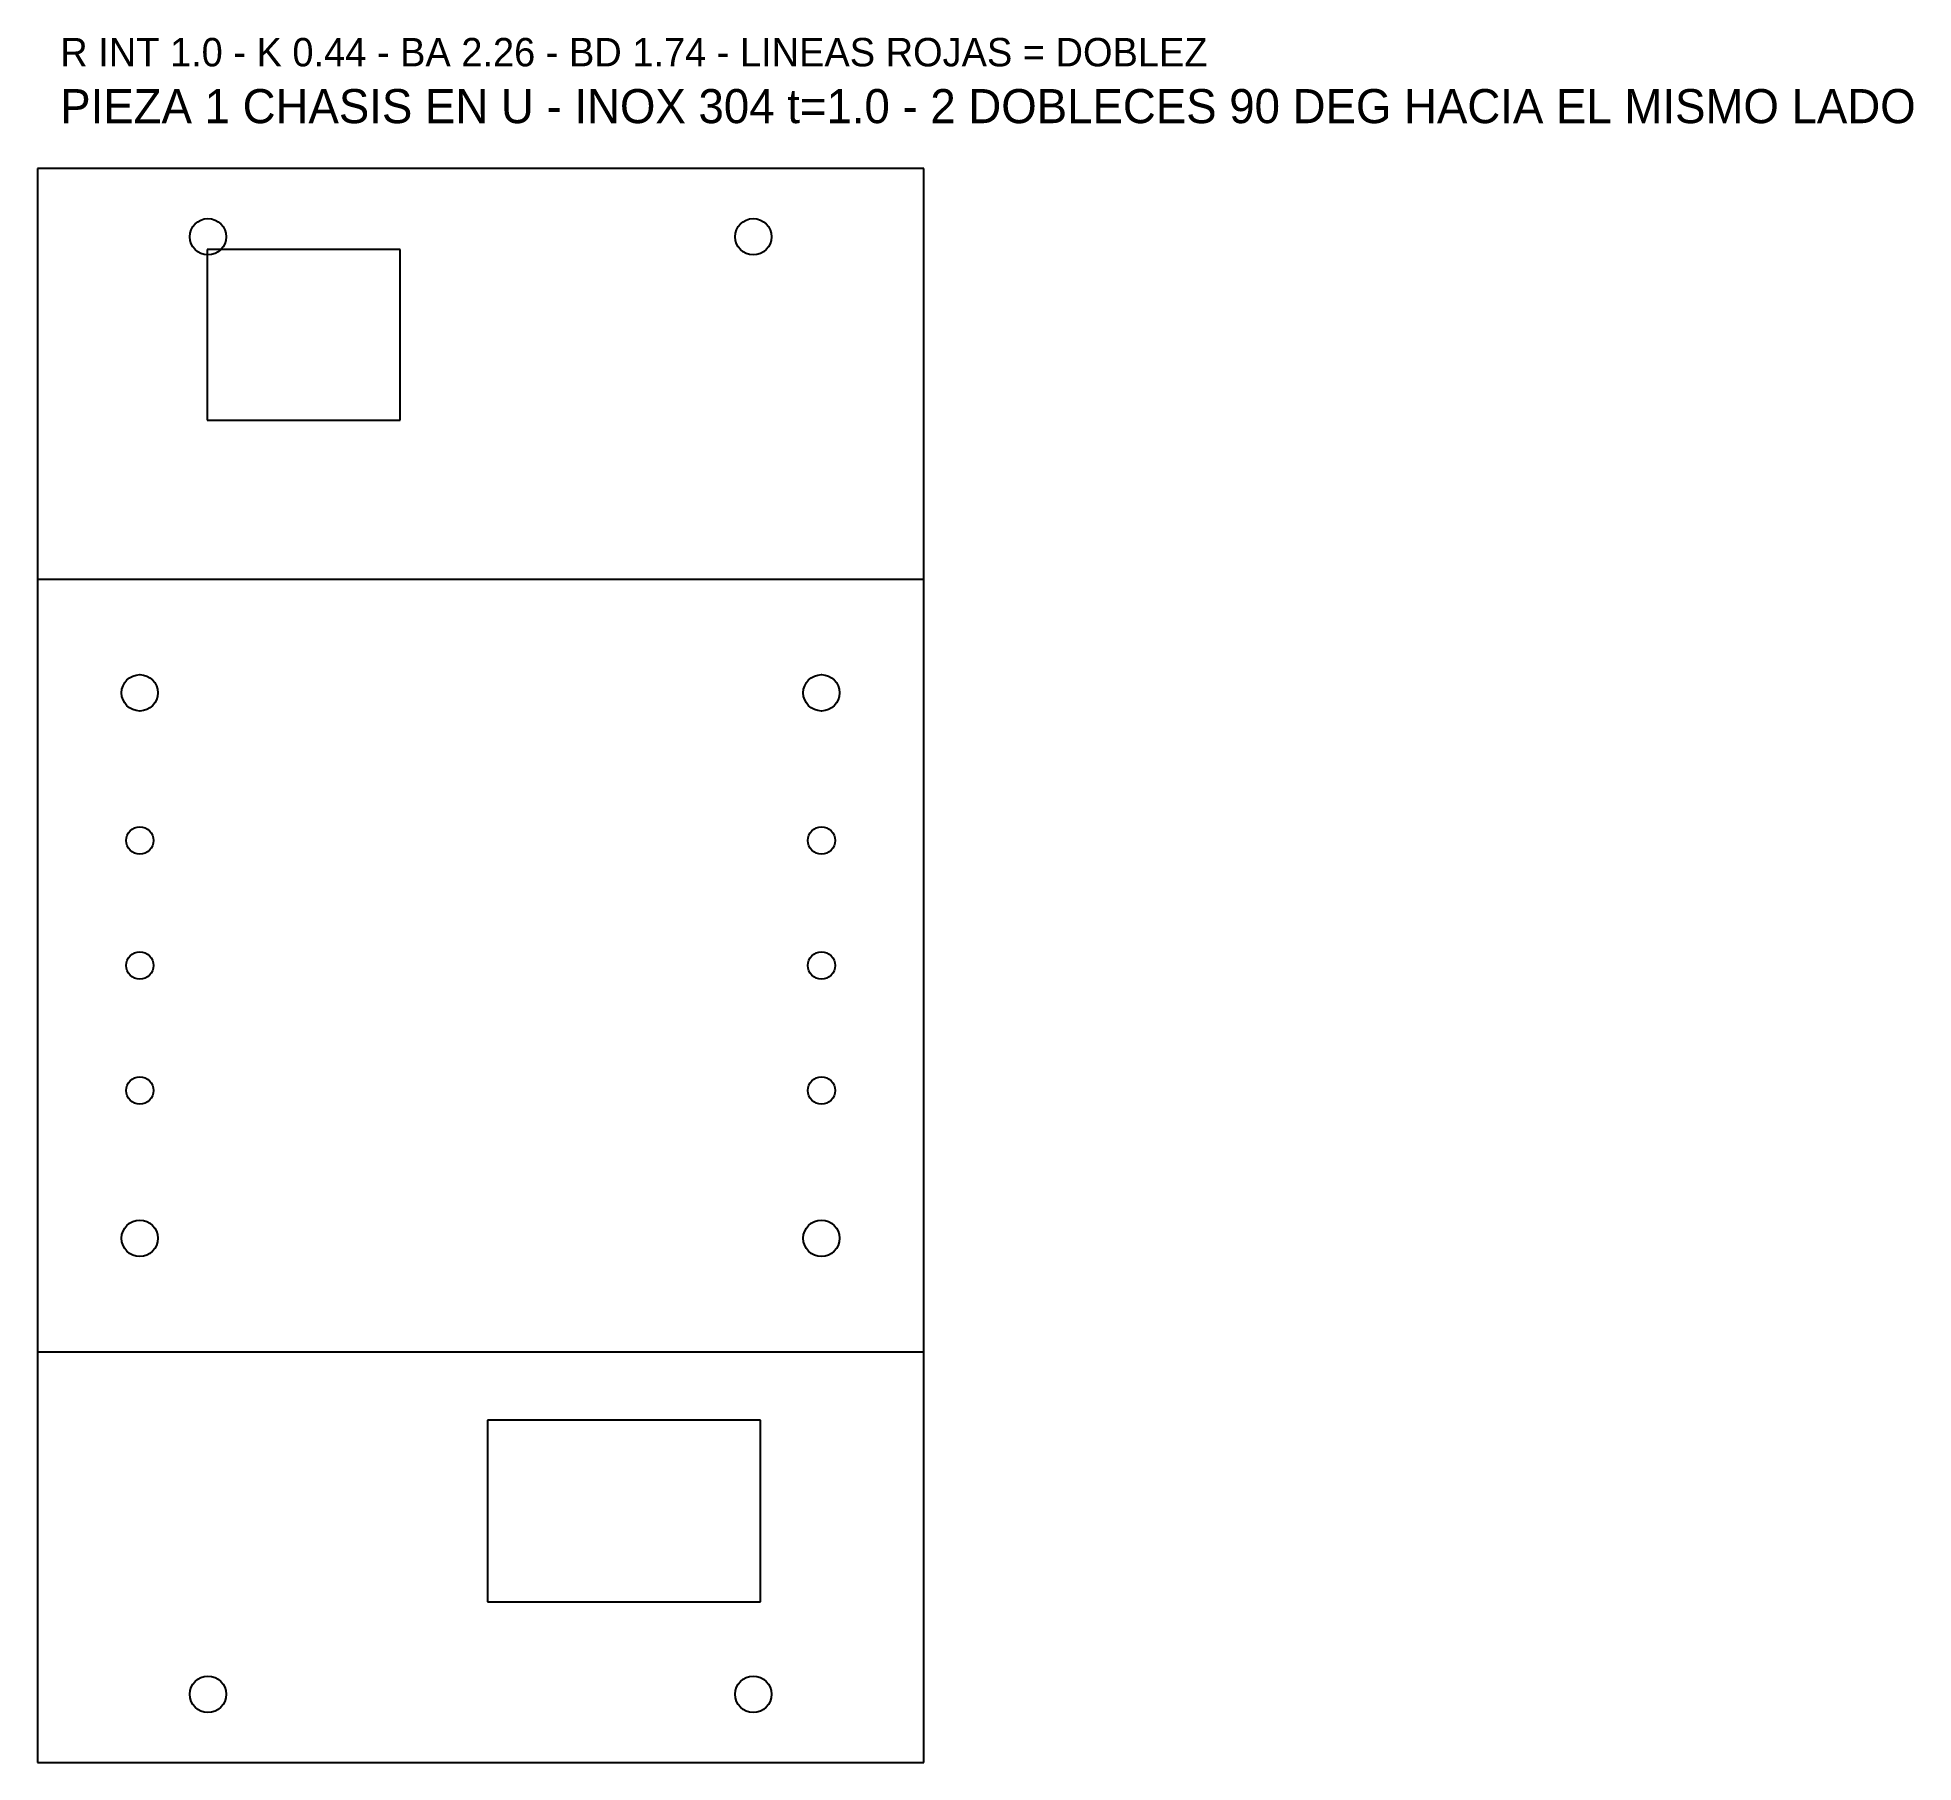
# Model space of a CAD drawing. Extents: x 0 to 165, y 0 to 152.
import ezdxf

# ---------------------------------------------------------------- set-up
doc = ezdxf.new("R2010")
doc.units = 0
for name, color, linetype in [('CORTE', 7, 'CONTINUOUS'), ('DOBLEZ', 1, 'CONTINUOUS'), ('TEXTO', 3, 'CONTINUOUS')]:
    doc.layers.add(name, color=color, linetype=linetype)

msp = doc.modelspace()

# ---------------------------------------------------------------- linework, layer by layer
at = {"layer": 'CORTE'}
for p, q in [((78, 140.2619), (0, 140.2619)), ((0, 140.2619), (0, 0)), ((78, 0), (78, 140.2619)), ((31.93, 133.131), (14.93, 133.131)), ((14.93, 133.131), (14.93, 118.131)), ((31.93, 118.131), (31.93, 133.131)), ((14.93, 118.131), (31.93, 118.131)), ((63.62, 30.131), (39.62, 30.131)), ((39.62, 30.131), (39.62, 14.131)), ((63.62, 14.131), (63.62, 30.131)), ((39.62, 14.131), (63.62, 14.131)), ((0, 0), (78, 0))]:
    msp.add_line(p, q, dxfattribs=at)
for centre, radius in [((15, 134.2619), 1.6), ((63, 134.2619), 1.6), ((9, 94.131), 1.6), ((69, 94.131), 1.6), ((9, 81.131), 1.2), ((69, 81.131), 1.2), ((9, 70.131), 1.2), ((69, 70.131), 1.2), ((9, 59.131), 1.2), ((69, 59.131), 1.2), ((9, 46.131), 1.6), ((69, 46.131), 1.6), ((15, 6), 1.6), ((63, 6), 1.6)]:
    msp.add_circle(centre, radius, dxfattribs=at)
at = {"layer": 'DOBLEZ'}
for p, q in [((0, 104.131), (78, 104.131)), ((0, 36.131), (78, 36.131))]:
    msp.add_line(p, q, dxfattribs=at)

# ---------------------------------------------------------------- texts
at = {"layer": 'TEXTO'}
for s, height, p in [('R INT 1.0 - K 0.44 - BA 2.26 - BD 1.74 - LINEAS ROJAS = DOBLEZ', 2.5, (2, 149.2619)), ('PIEZA 1 CHASIS EN U - INOX 304 t=1.0 - 2 DOBLECES 90 DEG HACIA EL MISMO LADO', 3, (2, 144.2619))]:
    msp.add_text(s, height=height, dxfattribs=at).set_placement(p)

doc.saveas('drawing.dxf')
